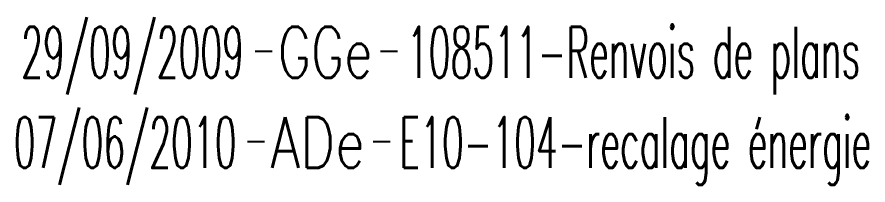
# Model space of a CAD drawing. Header units: millimetres. Extents: x 169000 to 170000, y 126254 to 127000.
# Drawn here: x 169941.5 to 169966.55, y 126760.61 to 126765.55 of the extents above; entities that cross this region are included whole.
import ezdxf
from ezdxf.enums import TextEntityAlignment as Align

# ---------------------------------------------------------------- set-up
doc = ezdxf.new("R2010")
doc.units = ezdxf.units.MM
doc.layers.get('0').update_dxf_attribs({"linetype": 'CONTINUOUS'})
doc.layers.add('O_900', color=7, linetype='CONTINUOUS')
doc.styles.get("Standard").update_dxf_attribs({"font": 'romans.shx', "width": 0.85})

# ---------------------------------------------------------------- blocks, each defined once
blk = doc.blocks.new('GIS_MODF')
at = {"color": 0, "linetype": 'Continuous', "flags": 128}
for points in [[(-2.176, -0.014), (-1.676, -0.014)], [(1.519, -0.014), (2.019, -0.014)]]:
    blk.add_lwpolyline(points, dxfattribs=at)
at = {"color": 0, "linetype": 'Continuous', "width": 0.5}
blk.add_attdef('DATE', text='', height=1.5, dxfattribs=at).set_placement((-2.502, -0.798), align=Align.RIGHT)
at = {"color": 0, "linetype": 'Continuous', "width": 1.771291}
blk.add_attdef('USER', text='', height=1.5, dxfattribs=at).set_placement((-1.507, -0.798), (1.276, -0.798), align=Align.FIT)
at = {"color": 0, "linetype": 'Continuous', "width": 0.5}
blk.add_attdef('DESC', (2.289, -0.798), '', height=1.5, dxfattribs=at)

msp = doc.modelspace()

# ---------------------------------------------------------------- block references
at = {"layer": 'O_900', "color": 7, "linetype": 'Continuous'}
ref = msp.add_blockref('GIS_MODF', (169950.686, 126764.564), dxfattribs=at)
ref.add_attrib('DATE', '29/09/2009', dxfattribs={"layer": '0', "color": 0, "linetype": 'Continuous', "height": 1.5, "width": 0.5}).set_placement((169948.184, 126763.766), align=Align.RIGHT)
ref.add_attrib('USER', 'GGe', dxfattribs={"layer": '0', "color": 0, "linetype": 'Continuous', "height": 1.5, "width": 0.683656}).set_placement((169949.179, 126763.766), (169951.963, 126763.766), align=Align.FIT)
ref.add_attrib('DESC', '108511-Renvois de plans', (169952.975, 126763.766), dxfattribs={"layer": '0', "color": 0, "linetype": 'Continuous', "height": 1.5, "width": 0.5})
ref = msp.add_blockref('GIS_MODF', (169950.467, 126761.905), dxfattribs=at)
ref.add_attrib('DATE', '07/06/2010', dxfattribs={"layer": '0', "color": 0, "linetype": 'Continuous', "height": 1.5, "width": 0.5}).set_placement((169947.965, 126761.107), align=Align.RIGHT)
ref.add_attrib('USER', 'ADe', dxfattribs={"layer": '0', "color": 0, "linetype": 'Continuous', "height": 1.5, "width": 0.721637}).set_placement((169948.96, 126761.107), (169951.743, 126761.107), align=Align.FIT)
ref.add_attrib('DESC', 'E10-104-recalage énergie', (169952.756, 126761.107), dxfattribs={"layer": '0', "color": 0, "linetype": 'Continuous', "height": 1.5, "width": 0.5})

doc.saveas('drawing.dxf')
